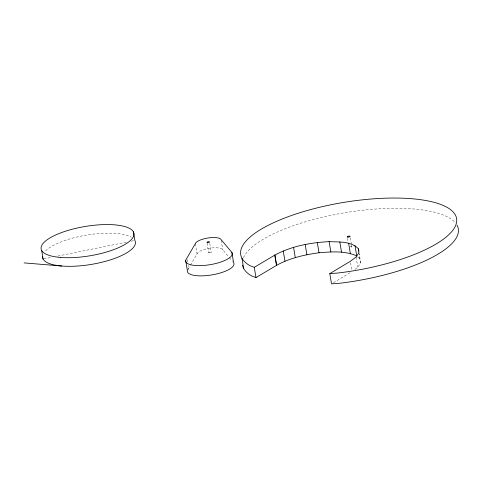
<?xml version="1.0" encoding="UTF-8"?>
<svg xmlns="http://www.w3.org/2000/svg" width="482" height="482" viewBox="0 0 482 482"><rect width="100%" height="100%" fill="white"/><g stroke="black" fill="none" stroke-linecap="round" stroke-linejoin="round"><path stroke-width="0.36" stroke-dasharray="2.41 1.81" d="M187.371 270.529L188.619 268.384L188.131 265.462M187.998 269.456L190.083 265.865M190.45 265.239L197.048 253.906A13.135 4.145 -9.5 0 1 209.562 248.254A13.135 4.145 -9.5 0 1 222.75 249.79L228.872 257.069M354.927 269.396L357.801 267.233L360.584 262.991L359.361 254.002M333.442 282.711L350.769 272.324M43.838 258.894L51.911 257.255M57.786 256.062L126.778 242.072M131.182 241.181L134.123 240.584M357.728 256.81L360.223 259.123M229.342 257.629L232.637 261.545M358.873 252.749L360.584 262.991M356.084 256.99L357.801 267.233M350.33 237.837L351.432 244.422M351.553 245.151L351.8 246.615A1.458 0.458 -9.5 0 1 350.022 247.344M347.456 238.289L348.07 241.946M350.583 262.774L351.806 270.089M221.16 240.283L222.75 249.79M209.76 243.35L211.23 252.128M207.079 243.139L208.67 252.646M195.331 243.663L197.048 253.906M187.149 259.605L187.516 261.804M45.525 250.935A47.055 14.852 -9.5 0 1 87.579 234.915A47.055 14.852 -9.5 0 1 131.363 237.198M243.482 257.683A109.438 34.541 -9.5 0 1 345.992 212.55A109.438 34.541 -9.5 0 1 455.592 223.039M349.962 246.453A1.458 0.458 -9.5 0 1 351.8 246.615M209.194 252.839A1.313 0.416 -9.5 0 0 211.243 252.237A1.313 0.416 -9.5 0 0 209.417 252.086A1.313 0.416 -9.5 0 0 209.194 252.839"/><path stroke-width="0.72" d="M185.66 260.286L195.331 243.663A13.135 4.145 -9.5 0 1 207.844 238.012A13.135 4.145 -9.5 0 1 221.039 239.548L231.866 252.423L233.577 262.66A23.636 7.459 -9.5 0 1 212.104 274.873A23.636 7.459 -9.5 0 1 187.371 270.529L185.66 260.286A23.636 7.459 -9.5 0 0 210.387 264.636A23.636 7.459 -9.5 0 0 231.866 252.423M457.05 225.202A109.438 34.541 -9.5 0 1 339.485 283.271L331.514 283.862L329.802 273.619L337.768 273.029A109.438 34.541 -9.5 0 0 456.442 217.828A109.438 34.541 -9.5 0 0 322.09 206.688A109.438 34.541 -9.5 0 0 250.08 265.757L254.261 267.323L274.921 255.056C291.49 246.091 310.462 242.609 329.116 241.645C338.985 242.133 351.143 240.994 358.506 248.881L358.873 251.074M242.476 265.166A109.438 34.541 -9.5 0 0 251.791 275.999L255.978 277.56L276.638 265.299C289.664 258.105 304.383 254.755 319.024 252.761C331.568 251.743 344.919 250.634 356.728 255.888L355.017 245.645M329.802 273.619L350.336 261.31L356.084 256.99L358.873 252.749L358.506 248.881M24.1 262.895L61.804 266.022M348.637 243.265L350.348 253.508M339.804 241.904L341.515 252.14M329.116 241.645L330.833 251.887M317.307 242.518L319.024 252.761M305.178 244.458L306.895 254.701M293.562 247.332L295.273 257.575M283.241 250.947L284.952 261.19M274.921 255.056L276.638 265.299M274.746 255.044L276.463 265.287M254.261 267.323L255.978 277.56M241.958 258.238L243.675 268.48M133.418 231.83L134.858 240.434A47.055 14.852 -9.5 0 1 92.399 264.226A47.055 14.852 -9.5 0 1 42.506 256.514M41.663 250.441L43.103 259.045M60.364 257.418A47.055 14.852 -9.5 0 0 133.779 235.704A47.055 14.852 -9.5 0 0 68.468 230.288A47.055 14.852 -9.5 0 0 60.364 257.418M207.477 242.603A1.313 0.416 -9.5 0 0 209.525 241.994A1.313 0.416 -9.5 0 0 207.706 241.844A1.313 0.416 -9.5 0 0 207.477 242.603M347.956 237.114A1.458 0.458 -9.5 0 0 350.089 236.373A1.458 0.458 -9.5 0 0 347.902 236.313A1.458 0.458 -9.5 0 0 347.956 237.114"/></g></svg>
